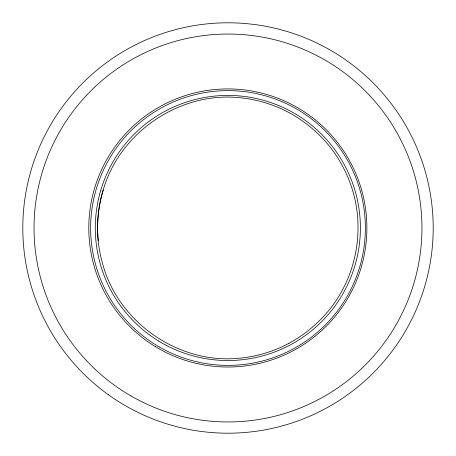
<?xml version="1.0" encoding="UTF-8"?>
<svg xmlns="http://www.w3.org/2000/svg" width="456" height="456" viewBox="0 0 456 456"><rect width="100%" height="100%" fill="white"/><g stroke="black" fill="none" stroke-linecap="round" stroke-linejoin="round"><path stroke-width="0.68" d="M288.933 343.317A130.724 130.724 0 0 1 240.09 358.137C180.137 364.686 119.831 323.817 103.227 265.916A130.821 130.821 0 0 1 97.59 227.943A130.821 130.821 0 0 1 103.221 189.964C119.831 132.069 180.131 91.2 240.09 97.749A130.724 130.724 0 0 1 288.933 112.569C303.992 120.76 317.422 131.784 328.394 144.951A130.832 130.832 0 0 1 348.133 177.88A130.707 130.707 0 0 1 357.458 215.118C359.448 236.453 356.216 258.164 348.133 278.006A130.832 130.832 0 0 1 328.394 310.941C317.422 324.102 303.992 335.126 288.933 343.317M98.222 240.768A130.724 130.724 0 0 1 103.227 189.97M108.477 394.793A205.2 205.2 0 0 0 432.214 248.115A205.2 205.2 0 0 0 143.315 41.091A205.2 205.2 0 0 0 108.477 394.793M131.026 395.968A193.948 193.948 0 0 0 421.948 228A193.948 193.948 0 0 0 131.026 60.032A193.948 193.948 0 0 0 131.026 395.968M159.315 346.965A137.37 137.37 0 0 0 365.37 228A137.37 137.37 0 0 0 159.315 109.035A137.37 137.37 0 0 0 159.315 346.965M155.336 346.623A139.051 139.051 0 0 0 366.846 231.437A139.051 139.051 0 0 0 161.338 105.855A139.051 139.051 0 0 0 155.336 346.623M158.728 341.071A132.542 132.542 0 0 0 360.343 231.277A132.542 132.542 0 0 0 164.451 111.566A132.542 132.542 0 0 0 158.728 341.071"/></g></svg>
